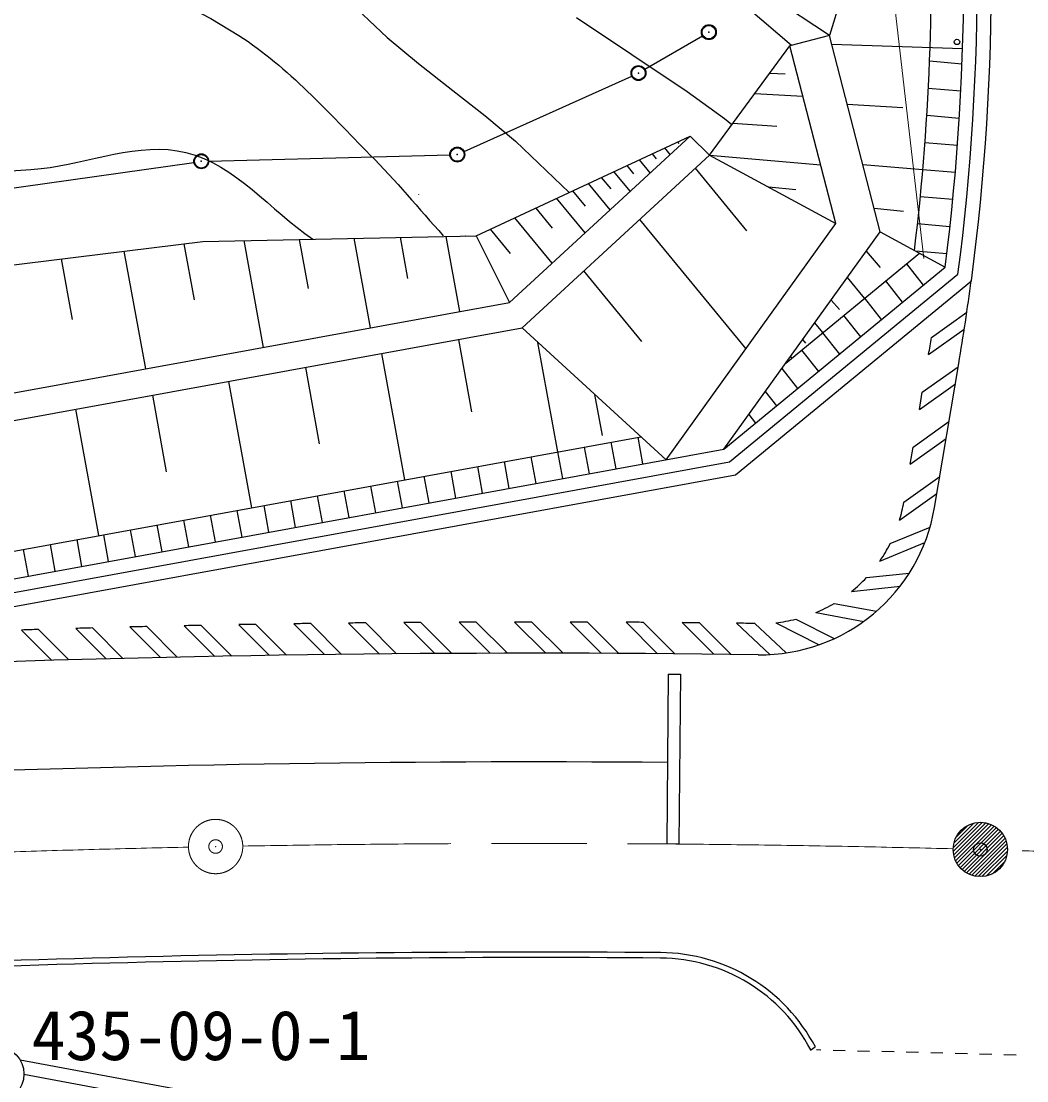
# Model space of a CAD drawing. Units: millimetres, scale not verified. Extents: x 40004 to 731143, y 20002 to 660685.
# Drawn here: x 161586 to 198624, y 275242 to 314246 of the extents above; entities that cross this region are included whole.
import ezdxf
from ezdxf.enums import TextEntityAlignment as Align

# ---------------------------------------------------------------- set-up
doc = ezdxf.new("R2010")
doc.units = ezdxf.units.MM
doc.header["$LTSCALE"] = 1000.09
doc.header["$PDMODE"] = 32
doc.header["$PDSIZE"] = 500
doc.linetypes.add('CHAIN', pattern=[18.5, 12, -1.5, 3.5, -1.5])
for name, color, linetype, lineweight in [('M-BGD', 7, 'Continuous', 25), ('M-BMK', 2, 'CHAIN', 13), ('M-BMK-ROW', 30, 'Continuous', 25), ('M-BMK-SRVR', 3, 'Continuous', 25), ('M-STR-HTXT', 7, 'Continuous', 13), ('M-STR-STRC', 7, 'Continuous', 25)]:
    doc.layers.add(name, color=color, linetype=linetype, lineweight=lineweight)
doc.layers.add('M-OTRS', color=6, linetype='Continuous')
doc.styles.add('ＭＳ ゴシック', font='')
doc.styles.get('ＭＳ ゴシック').set_extended_font_data('MS Gothic')

msp = doc.modelspace()

# ---------------------------------------------------------------- linework, layer by layer
at = {"layer": 'M-BGD'}
for p, q in [((194157, 322885), (191352, 313716)), ((173349, 315273), (175066, 313643)), ((191352, 313717), (189042, 315252)), ((186115, 311641), (182045, 314376)), ((189956, 313355), (188357, 314718)), ((174916, 313775), (174910, 313789)), ((175066, 313643), (176218, 312684)), ((191352, 313716), (189900, 313340)), ((193222, 306494), (191352, 313716)), ((186942, 309316), (189900, 313340)), ((191594, 306799), (189900, 313340)), ((196258, 313232), (191437, 313387)), ((176218, 312684), (177481, 311700)), ((196238, 312666), (195041, 312769)), ((177900, 309451), (184072, 312225)), ((189723, 312299), (189154, 312325)), ((177481, 311700), (178666, 310779)), ((196194, 311666), (194997, 311769)), ((187490, 310648), (186115, 311641)), ((188612, 311588), (190379, 311488)), ((192005, 311196), (194062, 311074)), ((178666, 310779), (179793, 309836)), ((187765, 310436), (187490, 310648)), ((189419, 310367), (187800, 310483)), ((196137, 310667), (194941, 310770)), ((178343, 306350), (186229, 310019)), ((179568, 303890), (186229, 310019)), ((179793, 309836), (181771, 307945)), ((185761, 309801), (185811, 309741)), ((186942, 309316), (186229, 310019)), ((196069, 309669), (194873, 309772)), ((168495, 309096), (177374, 309331)), ((180032, 302958), (186942, 309316)), ((184824, 309366), (184974, 309184)), ((185492, 309341), (185292, 309584)), ((186942, 309316), (191035, 308957)), ((186942, 309316), (191594, 306799)), ((183888, 308930), (184137, 308627)), ((184755, 308663), (184356, 309148)), ((194794, 308775), (192582, 308965)), ((184018, 307985), (183420, 308712)), ((188309, 306535), (186418, 308834)), ((195989, 308672), (194794, 308775)), ((183281, 307306), (182483, 308276)), ((182951, 308494), (183300, 308070)), ((190111, 308037), (189123, 308136)), ((176234, 307850), (176228, 307864)), ((181895, 308003), (182357, 307442)), ((195898, 307677), (194702, 307779)), ((180535, 307370), (181141, 306632)), ((182355, 306455), (181307, 307729)), ((192998, 307359), (194077, 307248)), ((181139, 305336), (179762, 307010)), ((178856, 306589), (179591, 305695)), ((184364, 306944), (188275, 302187)), ((185336, 298102), (191594, 306799)), ((195795, 306682), (194599, 306785)), ((168279, 306141), (178343, 306350)), ((171820, 306214), (172150, 304406)), ((174446, 302956), (173845, 306256)), ((175543, 306292), (175820, 304774)), ((177747, 303558), (177242, 306327)), ((177956, 306346), (177961, 306342)), ((178343, 306350), (179568, 303890)), ((187463, 298490), (193222, 306494)), ((193222, 306494), (195619, 305198)), ((154258, 304418), (168279, 306141)), ((167576, 306054), (167953, 303987)), ((170513, 302238), (169795, 306172)), ((163057, 305499), (163465, 303264)), ((166175, 301448), (165384, 305785)), ((189746, 301662), (194669, 305711)), ((192709, 305781), (193227, 305176)), ((195680, 305688), (194529, 305787)), ((184450, 302450), (182309, 305053)), ((187463, 298490), (195619, 305198)), ((194193, 305320), (194811, 304533)), ((187680, 298022), (196089, 304937)), ((187898, 297553), (196582, 304695)), ((192648, 304049), (192016, 304818)), ((193421, 304685), (194038, 303898)), ((146582, 297875), (179568, 303890)), ((191413, 303980), (191728, 303632)), ((192648, 304049), (193266, 303262)), ((191107, 302782), (190811, 303143)), ((191875, 303414), (192493, 302627)), ((146694, 296879), (180032, 302958)), ((185336, 298102), (180032, 302958)), ((191103, 302778), (191720, 301992)), ((177687, 302530), (178172, 299868)), ((181353, 298392), (180618, 302422)), ((190368, 302527), (190478, 302389)), ((175717, 297365), (174869, 302016)), ((189974, 301850), (189925, 301911)), ((190330, 302143), (190948, 301356)), ((172052, 301503), (172566, 298685)), ((189598, 301457), (190175, 300721)), ((170082, 296338), (169234, 300989)), ((166417, 300475), (166930, 297658)), ((182704, 300511), (182981, 298995)), ((188990, 300612), (189403, 300085)), ((164447, 295310), (163599, 299961)), ((188382, 299767), (188630, 299450)), ((147225, 292170), (184410, 298950)), ((184483, 297947), (184304, 298931)), ((147336, 291174), (187463, 298490)), ((181532, 297409), (181353, 298392)), ((182516, 297588), (182336, 298572)), ((183499, 297767), (183320, 298751)), ((147392, 290676), (187680, 298022)), ((179564, 297050), (179385, 298034)), ((180548, 297229), (180369, 298213)), ((177597, 296691), (177417, 297675)), ((178581, 296871), (178401, 297854)), ((147448, 290178), (187898, 297553)), ((175629, 296332), (175450, 297316)), ((176613, 296512), (176434, 297496)), ((173662, 295974), (173482, 296958)), ((174645, 296153), (174466, 297137)), ((171694, 295615), (171515, 296599)), ((172678, 295794), (172499, 296778)), ((168743, 295077), (168563, 296061)), ((169727, 295256), (169547, 296240)), ((170710, 295436), (170531, 296419)), ((166775, 294718), (166596, 295702)), ((167759, 294897), (167580, 295881)), ((164808, 294359), (164628, 295343)), ((165791, 294539), (165612, 295523)), ((162840, 294001), (162661, 294984)), ((163824, 294180), (163644, 295164)), ((161856, 293821), (161677, 294805)), ((195915, 283824), (196845, 284755)), ((195915, 283683), (196986, 284754)), ((195932, 283559), (197111, 284737)), ((195940, 283991), (196678, 284729)), ((195962, 283447), (197223, 284708)), ((196001, 283345), (197325, 284668)), ((196025, 284216), (196453, 284645)), ((196050, 283252), (197418, 284620)), ((196106, 283166), (197503, 284564)), ((196169, 283088), (197581, 284500)), ((196239, 283017), (197652, 284430)), ((196317, 282953), (197716, 284352)), ((196402, 282897), (197773, 284267)), ((196495, 282848), (197821, 284175)), ((196596, 282808), (197861, 284073)), ((196707, 282778), (197891, 283962)), ((196831, 282760), (197909, 283838)), ((196971, 282758), (197911, 283699)), ((197136, 282782), (197888, 283534)), ((197355, 282860), (197810, 283314)), ((190660, 276376), (190835, 276489)), ((186682, 271343), (161550, 276003)), ((186411, 270885), (161689, 275469))]:
    msp.add_line(p, q, dxfattribs=at)
for centre, radius in [((196052, 313483), 100), ((177649, 309338), 275), ((196913, 283757), 1000)]:
    msp.add_circle(centre, radius, dxfattribs=at)
for centre, radius, start, end in [((111073, 315973), 85230, 352.73676, 7.89602), ((111073, 315973), 85730, 352.60395, 7.89602), ((111073, 315973), 86250, 352.48659, 7.89602), ((111073, 315973), 84030, 358.15722, 7.89602), ((111073, 315973), 84030, 353.05367, 358.15722), ((180539, -316019), 595999, 89.55834, 93.58393), ((180539, -316019), 595799, 89.55834, 93.58393), ((185083, 273463), 6300, 27.5827, 89.5583), ((185083, 273463), 6500, 27.7492, 89.5583)]:
    msp.add_arc(centre, radius, start, end, dxfattribs=at)
for points, knots in [([(147102, 313825), (150963, 314614), (154766, 315786), (158686, 316192), (160346, 316363), (162057, 316542), (163694, 316215), (165791, 315795), (167802, 314870), (169605, 313718), (171437, 312548), (172897, 310872), (174433, 309333), (175380, 308384), (176232, 307345), (177131, 306351)], [0, 0, 0, 0, 1, 1, 1, 2, 2, 2, 3, 3, 3, 4, 4, 4, 5, 5, 5, 5]), ([(147700, 305265), (150606, 306283), (153408, 307672), (156418, 308318), (158348, 308732), (160352, 308634), (162316, 308826), (164097, 309001), (165916, 309845), (167652, 309412), (169480, 308956), (170766, 307290), (172324, 306228)], [0, 0, 0, 0, 1, 1, 1, 2, 2, 2, 3, 3, 3, 4, 4, 4, 4])]:
    msp.add_open_spline(points, degree=3, knots=knots, dxfattribs=at)
for p in [(177649, 309338), (196913, 283757)]:
    msp.add_point(p, dxfattribs=at)
at = {"layer": 'M-BMK'}
msp.add_circle((168747, 283866), 1000, dxfattribs=at)
for start, end in [(88.53169, 91.03061), (91.22161, 93.58393), (81.8424, 88.34069)]:
    msp.add_arc((180539, -316019), 599999, start, end, dxfattribs=at)
msp.add_point((168747, 283866), dxfattribs=at)
at = {"layer": 'M-BMK-ROW'}
for p, q in [((184560, 312476), (186676, 313704)), ((148071, 306232), (167948, 309050))]:
    msp.add_line(p, q, dxfattribs=at)
for centre in [(186914, 313842), (184322, 312338), (168220, 309089)]:
    msp.add_circle(centre, 275, dxfattribs=at)
for p in [(186914, 313842), (184322, 312338), (168220, 309089)]:
    msp.add_point(p, dxfattribs=at)
at = {"layer": 'M-BMK-SRVR'}
msp.add_circle((160689, 275495), 1000, dxfattribs=at)
at = {"layer": 'M-OTRS'}
msp.add_point((196913, 283757), dxfattribs=at)
at = {"layer": 'M-STR-HTXT'}
msp.add_line((194836, 305517), (188034, 364499), dxfattribs=at)
at = {"layer": 'M-STR-STRC'}
for p, q in [((195110, 302606), (196415, 303534)), ((195009, 301981), (196323, 302916)), ((194774, 300586), (196099, 301529)), ((195225, 296344), (196118, 301641)), ((194668, 299959), (195993, 300902)), ((194668, 299959), (194774, 300586)), ((194433, 298564), (195758, 299507)), ((194327, 297937), (195652, 298880)), ((194327, 297937), (194433, 298564)), ((194092, 296542), (195417, 297485)), ((193938, 295880), (195312, 296858)), ((193594, 295019), (195060, 295621)), ((193212, 294376), (194869, 295056)), ((192721, 293768), (194297, 293932)), ((192172, 293259), (193954, 293444)), ((191530, 292814), (193089, 292527)), ((190118, 292236), (191532, 291520)), ((190860, 292481), (192621, 292155)), ((161602, 291836), (162718, 290719)), ((162220, 291855), (163337, 290737)), ((163594, 291895), (164713, 290774)), ((164213, 291912), (165333, 290790)), ((165591, 291947), (166714, 290823)), ((166212, 291962), (167336, 290837)), ((167595, 291993), (168722, 290866)), ((168218, 292006), (169346, 290878)), ((169606, 292032), (170736, 290902)), ((170231, 292043), (171362, 290911)), ((171622, 292065), (172756, 290931)), ((172250, 292074), (173385, 290939)), ((173646, 292092), (174783, 290953)), ((174275, 292098), (175414, 290959)), ((175676, 292111), (176817, 290969)), ((176308, 292116), (177450, 290973)), ((177713, 292124), (178858, 290978)), ((178347, 292127), (179493, 290980)), ((179757, 292130), (180906, 290980)), ((180393, 292131), (181543, 290980)), ((181808, 292129), (182961, 290976)), ((182446, 292128), (183600, 290973)), ((183866, 292121), (185022, 290964)), ((184506, 292118), (185663, 290959)), ((185930, 292107), (187091, 290945)), ((186572, 292101), (187734, 290938)), ((189161, 290934), (187937, 292085)), ((189755, 290993), (188603, 292077)), ((189381, 292105), (190979, 291295)), ((185416, 290211), (185361, 283961)), ((185416, 290211), (185866, 290207)), ((185866, 290207), (185811, 283957)), ((185811, 283957), (185361, 283961)), ((190880, 276390), (191036, 276386)), ((191486, 276374), (191935, 276363)), ((192385, 276351), (192835, 276339)), ((193285, 276328), (193735, 276316)), ((194185, 276304), (194634, 276292)), ((195084, 276281), (195534, 276269)), ((195984, 276257), (196434, 276246)), ((196884, 276234), (197334, 276222)), ((197783, 276210), (198233, 276199))]:
    msp.add_line(p, q, dxfattribs=at)
for centre, radius, start, end in [((111067, 315974), 86250, 350.43461, 352.48617), ((111067, 315974), 85100, 350.5358, 350.96194), ((188815, 297425), 5350, 343.2178, 350.5062), ((188815, 297425), 6500, 269.226, 350.4346), ((188815, 297425), 5350, 325.2598, 333.2838), ((188815, 297425), 5350, 308.864, 316.8881), ((188815, 297425), 5350, 292.4682, 300.4923), ((188815, 297425), 5350, 276.0725, 284.0966), ((180528, -316019), 608150, 91.72517, 91.78335), ((180528, -316019), 608150, 91.53731, 91.59567), ((180528, -316019), 608150, 91.34887, 91.40742), ((180528, -316019), 608150, 91.15984, 91.21857), ((180528, -316019), 608150, 90.97021, 91.02912), ((180528, -316019), 608150, 90.77996, 90.83907), ((180528, -316019), 608150, 90.58911, 90.64841), ((180528, -316019), 608150, 90.39763, 90.45712), ((180528, -316019), 608150, 90.20551, 90.2652), ((180528, -316019), 608150, 90.01276, 90.07265), ((180528, -316019), 608150, 89.81935, 89.87944), ((180528, -316019), 608150, 89.62529, 89.68558), ((180528, -316019), 608150, 89.43055, 89.49106), ((180528, -316019), 608150, 89.23924, 89.30196), ((180528, -316019), 607000, 89.22602, 92.36031), ((180528, -316019), 603000, 89.53828, 92.36031)]:
    msp.add_arc(centre, radius, start, end, dxfattribs=at)

# ---------------------------------------------------------------- texts
at = {"layer": 'M-BMK-SRVR', "style": 'ＭＳ ゴシック'}
msp.add_text('435-09-0-1', height=1833, dxfattribs=at).set_placement((168208, 276920), align=Align.MIDDLE_CENTER)

doc.saveas('drawing.dxf')
